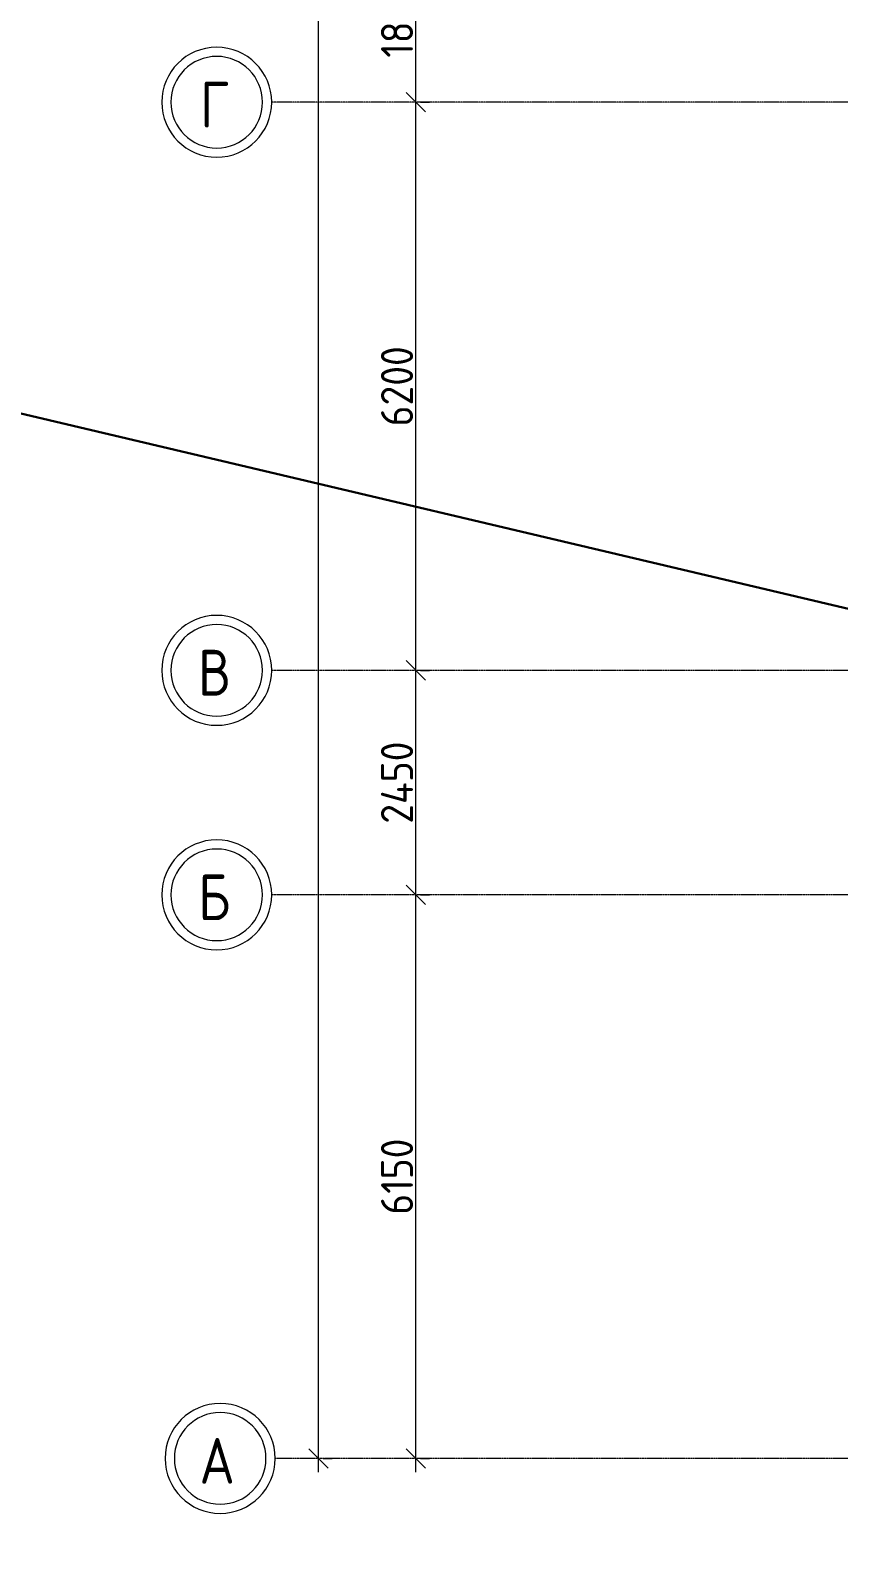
# Model space of a CAD drawing. Header units: millimetres. Extents: x -695119 to 412940, y -249585 to 622758.
# Drawn here: x 48142 to 56954, y 514762 to 531509 of the extents above; entities that cross this region are included whole.
import ezdxf

# ---------------------------------------------------------------- set-up
doc = ezdxf.new("R2010")
doc.units = ezdxf.units.MM
doc.linetypes.add('ADSK_Линия сетки', pattern=[25, 20, -2.5, 0, -2.5])
for name, color, linetype, lineweight in [('_Схема', 5, 'Continuous', 30), ('Оси', 252, 'Continuous', 9), ('Размеры', 7, 'Continuous', 9)]:
    doc.layers.add(name, color=color, linetype=linetype, lineweight=lineweight)
doc.styles.add('GOST Common', font='', dxfattribs={"width": 0.9, "height": 500})
doc.styles.add('ISOCPEUR', font='isocpeur.ttf', dxfattribs={"width": 0.9, "height": 350})
doc.styles.get('GOST Common').set_extended_font_data('GOST type B')
doc.dimstyles.new('ADSK_Основной_3_5_мм', dxfattribs={"dimscale": 304.8, "dimtxt": 348.593412, "dimasz": 0.695866, "dimexe": 0.492126, "dimexo": 0.492126, "dimgap": 0.098425, "dimtad": 1, "dimdec": 0, "dimdsep": 46, "dimtxsty": 'ISOCPEUR', "dimblk1": 'OBLIQUE', "dimblk2": 'OBLIQUE', "dimsah": 1, "dimcen": 0.09, "dimdle": 0.492126, "dimazin": 0, "dimtfac": 1, "dimtdec": 4, "dimtix": 1, "dimtmove": 0, "dimatfit": 3, "dimfxl": 1, "dimtvp": 1, "dimtolj": 1, "dimtzin": 0, "dimlwd": 18, "dimlwe": 18, "dimarcsym": 2})

# ---------------------------------------------------------------- blocks, each defined once
blk = doc.blocks.new('Ось сетки - Круг_Ø12 мм 2-461932-План 2 этажа смеж')
at = {"layer": 'Оси', "lineweight": 20}
for radius, start, end in [(6, 360, 180), (5, 360, 180), (6, 180, 360), (5, 180, 360)]:
    blk.add_arc((0, 0), radius, start, end, dxfattribs=at)
blk = doc.blocks.new('_Oblique')
at = {"color": 0, "linetype": 'ByBlock', "lineweight": -2}
blk.add_line((-0.5, -0.5), (0.5, 0.5), dxfattribs=at)
blk = doc.blocks.new('*D924')
at = {"layer": 'Defpoints', "color": 0, "transparency": 16777216}
for p in [(52244, 522078), (52344, 522078), (52244, 515928)]:
    blk.add_point(p, dxfattribs=at)
at = {"layer": 'Размеры', "color": 0, "lineweight": 18, "transparency": 16777216}
for p, q in [((52344, 515778), (52344, 522228)), ((52394, 522078), (52494, 522078)), ((52394, 515928), (52494, 515928))]:
    blk.add_line(p, q, dxfattribs=at)
at = {"layer": 'Размеры', "color": 0, "lineweight": 18, "transparency": 16777216, "xscale": 212.1, "yscale": 212.1, "zscale": 212.1}
for p, rotation in [((52344, 522078), 90), ((52344, 515928), 270)]:
    blk.add_blockref('_Oblique', p, dxfattribs=dict(at, rotation=rotation))
at = {"layer": 'Размеры', "color": 0, "lineweight": 20, "transparency": 16777216, "insert": (52139, 519003), "char_height": 350, "width": 980.83, "attachment_point": 5, "rotation": 90, "style": 'ISOCPEUR'}
blk.add_mtext('\\A1;6150', dxfattribs=at)
blk = doc.blocks.new('*D925')
at = {"layer": 'Defpoints', "color": 0, "transparency": 16777216}
for p in [(52244, 524528), (52344, 524528), (52244, 522078)]:
    blk.add_point(p, dxfattribs=at)
at = {"layer": 'Размеры', "color": 0, "lineweight": 18, "transparency": 16777216}
for p, q in [((52344, 521928), (52344, 524678)), ((52394, 524528), (52494, 524528)), ((52394, 522078), (52494, 522078))]:
    blk.add_line(p, q, dxfattribs=at)
at = {"layer": 'Размеры', "color": 0, "lineweight": 18, "transparency": 16777216, "xscale": 212.1, "yscale": 212.1, "zscale": 212.1}
for p, rotation in [((52344, 524528), 90), ((52344, 522078), 270)]:
    blk.add_blockref('_Oblique', p, dxfattribs=dict(at, rotation=rotation))
at = {"layer": 'Размеры', "color": 0, "lineweight": 20, "transparency": 16777216, "insert": (52139, 523303), "char_height": 350, "width": 1095.38, "attachment_point": 5, "rotation": 90, "style": 'ISOCPEUR'}
blk.add_mtext('\\A1;2450', dxfattribs=at)
blk = doc.blocks.new('*D926')
at = {"layer": 'Defpoints', "color": 0, "transparency": 16777216}
for p in [(52244, 530728), (52344, 530728), (52244, 524528)]:
    blk.add_point(p, dxfattribs=at)
at = {"layer": 'Размеры', "color": 0, "lineweight": 18, "transparency": 16777216}
for p, q in [((52344, 524378), (52344, 530878)), ((52394, 530728), (52494, 530728)), ((52394, 524528), (52494, 524528))]:
    blk.add_line(p, q, dxfattribs=at)
at = {"layer": 'Размеры', "color": 0, "lineweight": 18, "transparency": 16777216, "xscale": 212.1, "yscale": 212.1, "zscale": 212.1}
for p, rotation in [((52344, 530728), 90), ((52344, 524528), 270)]:
    blk.add_blockref('_Oblique', p, dxfattribs=dict(at, rotation=rotation))
at = {"layer": 'Размеры', "color": 0, "lineweight": 20, "transparency": 16777216, "insert": (52139, 527628), "char_height": 350, "width": 1059.58, "attachment_point": 5, "rotation": 90, "style": 'ISOCPEUR'}
blk.add_mtext('\\A1;6200', dxfattribs=at)
blk = doc.blocks.new('*D927')
at = {"layer": 'Defpoints', "color": 0, "transparency": 16777216}
for p in [(52244, 532528), (52344, 532528), (52244, 530728)]:
    blk.add_point(p, dxfattribs=at)
at = {"layer": 'Размеры', "color": 0, "lineweight": 18, "transparency": 16777216}
for p, q in [((52344, 530578), (52344, 532678)), ((52394, 532528), (52494, 532528)), ((52394, 530728), (52494, 530728))]:
    blk.add_line(p, q, dxfattribs=at)
at = {"layer": 'Размеры', "color": 0, "lineweight": 18, "transparency": 16777216, "xscale": 212.1, "yscale": 212.1, "zscale": 212.1}
for p, rotation in [((52344, 532528), 90), ((52344, 530728), 270)]:
    blk.add_blockref('_Oblique', p, dxfattribs=dict(at, rotation=rotation))
at = {"layer": 'Размеры', "color": 0, "lineweight": 20, "transparency": 16777216, "insert": (52139, 531628), "char_height": 350, "width": 980.83, "attachment_point": 5, "rotation": 90, "style": 'ISOCPEUR'}
blk.add_mtext('\\A1;1800', dxfattribs=at)
blk = doc.blocks.new('*D935')
at = {"layer": 'Defpoints', "color": 0, "transparency": 16777216}
for p in [(51182, 562928), (51282, 562928), (51182, 515928)]:
    blk.add_point(p, dxfattribs=at)
at = {"layer": 'Размеры', "color": 0, "lineweight": 18, "transparency": 16777216}
for p, q in [((51282, 515778), (51282, 563078)), ((51332, 562928), (51432, 562928)), ((51332, 515928), (51432, 515928))]:
    blk.add_line(p, q, dxfattribs=at)
at = {"layer": 'Размеры', "color": 0, "lineweight": 18, "transparency": 16777216, "xscale": 212.1, "yscale": 212.1, "zscale": 212.1}
for p, rotation in [((51282, 562928), 90), ((51282, 515928), 270)]:
    blk.add_blockref('_Oblique', p, dxfattribs=dict(at, rotation=rotation))
at = {"layer": 'Размеры', "color": 0, "lineweight": 20, "transparency": 16777216, "insert": (51077, 539428), "char_height": 350, "width": 1360.27, "attachment_point": 5, "rotation": 90, "style": 'ISOCPEUR'}
blk.add_mtext('\\A1;47000', dxfattribs=at)

msp = doc.modelspace()

# ---------------------------------------------------------------- linework, layer by layer
at = {"layer": '_Схема', "color": 5}
msp.add_line((-356137.271, 622757.974), (189125.193, 494018.926), dxfattribs=at)
at = {"layer": 'Оси', "linetype": 'ADSK_Линия сетки'}
for p, q in [((127748.695, 530728.241), (50771.339, 530728.241)), ((127748.695, 524528.241), (50771.339, 524528.241)), ((127748.695, 522078.241), (50771.339, 522078.241)), ((127748.695, 515928.241), (50809.123, 515928.241))]:
    msp.add_line(p, q, dxfattribs=at)

# ---------------------------------------------------------------- block references
at = {"layer": 'Оси', "lineweight": 20, "xscale": 99.99999999999993, "yscale": 99.99999999999993, "zscale": 99.99999999999993, "rotation": 90}
for p in [(50171.339, 530728.241), (50171.339, 524528.241), (50171.339, 522078.241), (50209.123, 515928.241)]:
    msp.add_blockref('Ось сетки - Круг_Ø12 мм 2-461932-План 2 этажа смеж', p, dxfattribs=at)

# ---------------------------------------------------------------- texts
at = {"layer": 'Оси', "char_height": 500, "attachment_point": 1, "style": 'GOST Common'}
for s, insert, width in [('\\fGOST Common|b0|i0|c204|p34|;\\W.9;Г', (49989.912, 530952.8), 389.62012), ('\\fGOST Common|b0|i0|c204|p34|;\\W.9;В', (49966.062, 524752.8), 447.34162), ('\\fGOST Common|b0|i0|c204|p34|;\\W.9;Б', (49969.212, 522302.8), 440.12644), ('\\fGOST Common|b0|i0|c204|p34|;\\W.9;А', (49983.146, 516152.8), 497.84794)]:
    msp.add_mtext(s, dxfattribs=dict(at, insert=insert, width=width))

# ---------------------------------------------------------------- dimensions: what is measured, and where the dimension line sits
at = {"layer": 'Размеры', "lineweight": 20}
for base, p1, p2, override, picture, middle in [((51281.761, 562928.241), (51181.776, 515928.241), (51181.776, 562928.241), {"dimpost": '<>', "dimfxl": 47000}, '*D935', (51076.761, 539428.241)), ((52344.253, 532528.241), (52244.268, 530728.241), (52244.268, 532528.241), {"dimpost": '<>', "dimfxl": 1800}, '*D927', (52139.253, 531628.241)), ((52344.253, 530728.241), (52244.268, 524528.241), (52244.268, 530728.241), {"dimpost": '<>', "dimfxl": 6200}, '*D926', (52139.253, 527628.241)), ((52344.253, 524528.241), (52244.268, 522078.241), (52244.268, 524528.241), {"dimpost": '<>', "dimfxl": 2450}, '*D925', (52139.253, 523303.241)), ((52344.253, 522078.241), (52244.268, 515928.241), (52244.268, 522078.241), {"dimpost": '<>', "dimfxl": 6150}, '*D924', (52139.253, 519003.241))]:
    dim = msp.add_linear_dim(base=base, p1=p1, p2=p2, angle=90, dimstyle='ADSK_Основной_3_5_мм', override=override, dxfattribs=at)
    dim.commit()
    dim.dimension.update_dxf_attribs({"geometry": picture, "text_midpoint": middle})

doc.saveas('drawing.dxf')
